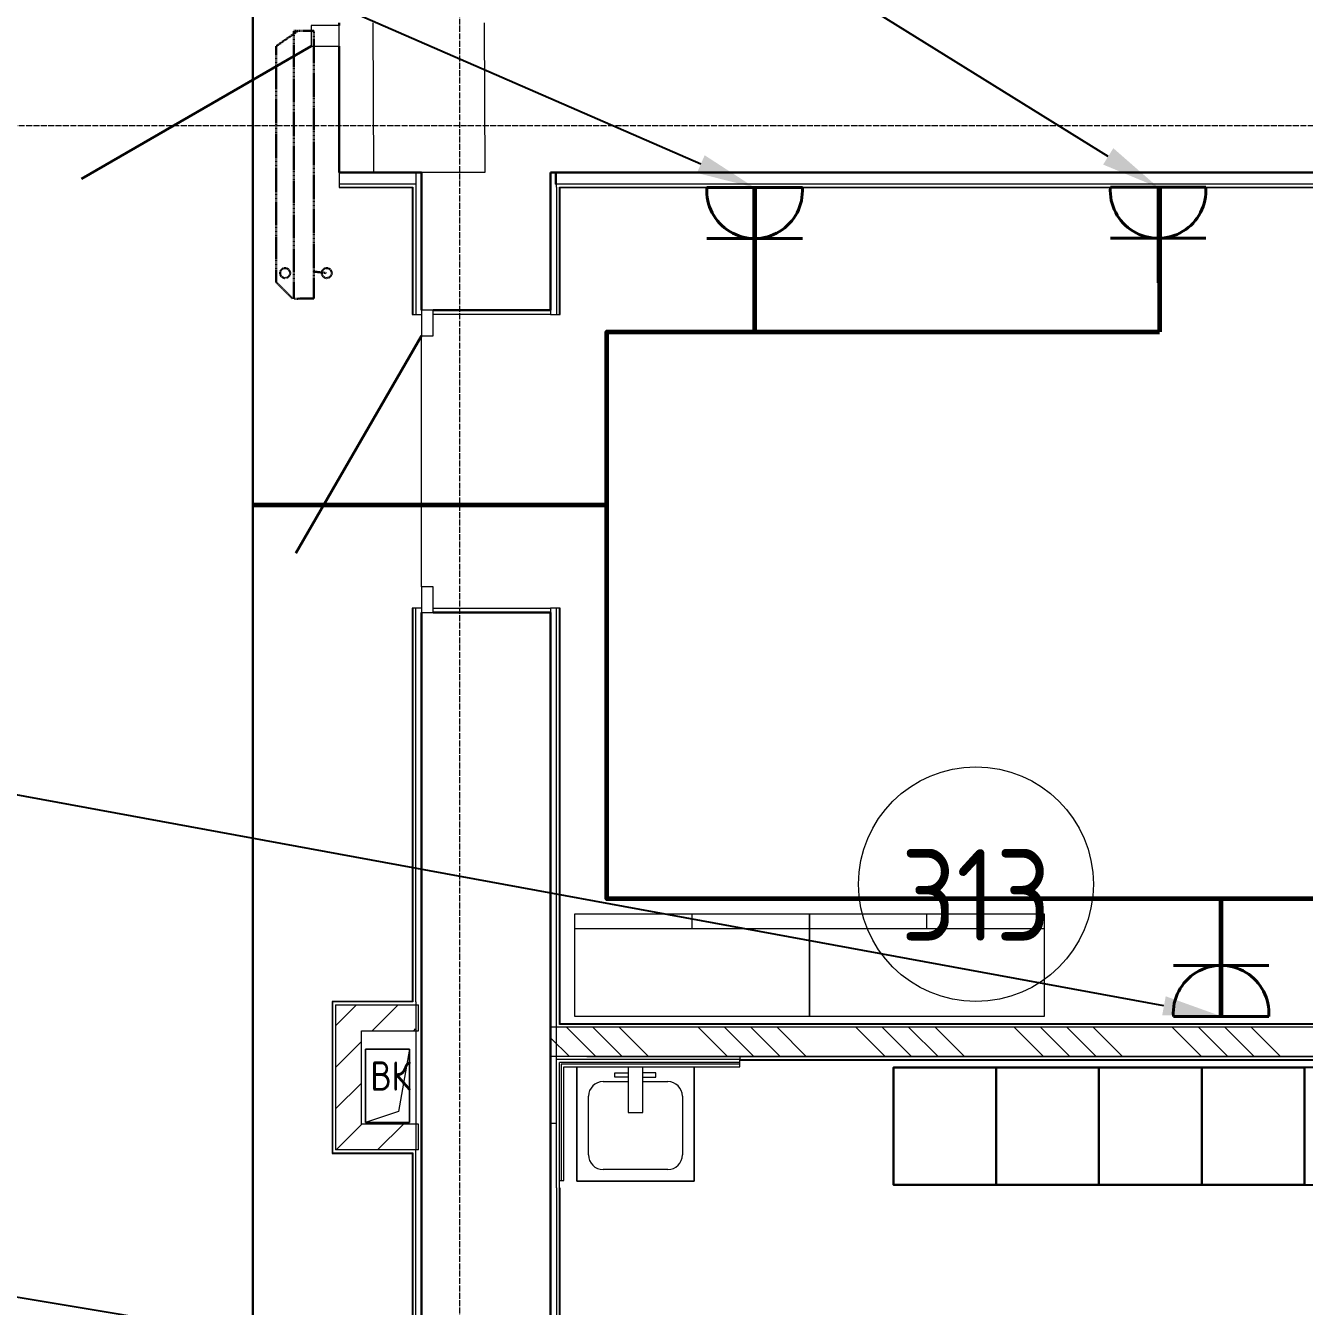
# Model space of a CAD drawing. Header units: millimetres. Extents: x -32 to 417638015, y -35 to 175284279.
# Drawn here: x 1084208 to 1088566, y 67989 to 72354 of the extents above; entities that cross this region are included whole.
import ezdxf
from ezdxf import colors
from ezdxf.entities.mleader import LeaderData, LeaderLine
from ezdxf.math import Vec2, Vec3

# ---------------------------------------------------------------- set-up
doc = ezdxf.new("R2010")
doc.units = ezdxf.units.MM
doc.linetypes.add('ADSK_Линия сетки', pattern=[25, 20, -2.5, 0, -2.5])
doc.linetypes.add('ADSK_Штриховая_ш3 п1_5', pattern=[4.5, 3, -1.5])
for name, color, linetype, lineweight in [('_ЭМ_гофра', 5, 'Continuous', 60), ('_ЭМ_ТХобщее_слой', 7, 'Continuous', 30), ('Аннотация', 7, 'Continuous', 18), ('Двери', 7, 'Continuous', 9), ('Обобщенные модели', 7, 'Continuous', 18), ('Оси', 253, 'Continuous', 9), ('Перекрытие', 7, 'Continuous', 18), ('Сантехника', 7, 'Continuous', 18), ('Стены внутренние', 7, 'Continuous', 18), ('Стены несущие', 7, 'Continuous', 30), ('Стены отделка', 7, 'Continuous', 30), ('Стены штриховка', 7, 'Continuous', 9), ('ТХ', 5, 'Continuous', 0), ('ШТРИХОВКА', 252, 'Continuous', 15), ('ЭМ', 5, 'Continuous', 40), ('ЭМ_Лоток 1_2', 162, 'Continuous', 30)]:
    doc.layers.add(name, color=color, linetype=linetype, lineweight=lineweight)
doc.layers.add('_ЭМ_Надписи', color=7, linetype='Continuous')
doc.layers.add('ЭОМ_Лотки рабочие', color=5, linetype='Continuous')
doc.layers.add('Линии', color=7, linetype='Continuous', lineweight=9, true_color=0x00a600)
doc.styles.add('GOST Common', font='GOST_Common.ttf', dxfattribs={"width": 0.9, "height": 350})
doc.styles.add('GOST Common_4', font='GOST_Common.ttf', dxfattribs={"width": 0.9, "height": 200})
doc.styles.add('ЭОМ', font='isocpeur.ttf', dxfattribs={"width": 0.85, "height": 250})
doc.linetypes.add('Cable in the tray', pattern='A,5,[130,ltypeshp.shx,S=1,R=0,X=0,Y=0],1.5,[130,ltypeshp.shx,S=1.5,R=90,X=0,Y=-1],1,[130,ltypeshp.shx,S=1,R=0,X=0.5,Y=0],5', length=12.5)
pattern_1 = [(45, (507.34, 158.9), (-70.71068, 70.71068), [])]

# ---------------------------------------------------------------- blocks, each defined once
blk = doc.blocks.new('ТХ 3 этаж')
at = {"color": 8}
for points in [[(58196, 17075.3), (57846, 17075.3), (57846, 16675.3), (58196, 16675.3), (58196, 17075.3)], [(58546, 17075.3), (58196, 17075.3), (58196, 16675.3), (58546, 16675.3), (58546, 17075.3)], [(58896, 17075.3), (58546, 17075.3), (58546, 16675.3), (58896, 16675.3), (58896, 17075.3)], [(59246, 17075.3), (58896, 17075.3), (58896, 16675.3), (59246, 16675.3), (59246, 17075.3)], [(59596, 17075.3), (59246, 17075.3), (59246, 16675.3), (59596, 16675.3), (59596, 17075.3)]]:
    blk.add_lwpolyline(points, dxfattribs=at)
at = {"layer": 'ТХ', "color": 8}
for p, q in [((57159.3, 17549.3), (57159.3, 17599.3)), ((57959.3, 17549.3), (57959.3, 17599.3)), ((56759.3, 17549.3), (57559.3, 17549.3)), ((57559.3, 17549.3), (58359.3, 17549.3))]:
    blk.add_line(p, q, dxfattribs=at)
for points in [[(57559.3, 17249.3), (56759.3, 17249.3), (56759.3, 17599.3), (57559.3, 17599.3)], [(58359.3, 17249.3), (57559.3, 17249.3), (57559.3, 17599.3), (58359.3, 17599.3)]]:
    blk.add_lwpolyline(points, close=True, dxfattribs=at)
blk = doc.blocks.new('План 3 этажа')
at = {"layer": 'Стены внутренние', "lineweight": 9}
h = blk.add_hatch(dxfattribs=at)
h.set_pattern_fill('FP_4', color=8, style=0, pattern_type=2)
h.set_pattern_definition(pattern_1)
h.paths.add_polyline_path([(49021.407, 16913.052), (49021.407, 17407.052), (48933.407, 17407.052), (48933.407, 16913.052), (48936.326, 16913.052)])
h = blk.add_hatch(dxfattribs=at)
h.set_pattern_fill('FP_4', color=8, style=0, pattern_type=2)
h.set_pattern_definition(pattern_1)
h.paths.add_polyline_path([(49204.437, 17319.052), (49206.439, 17319.052), (49206.259, 17407.052), (49021.407, 17407.052), (49021.407, 17319.052), (49196.439, 17319.052)])
h = blk.add_hatch(dxfattribs=at)
h.set_pattern_fill('FP_4', color=8, style=0, pattern_type=2)
h.set_pattern_definition(pattern_1)
h.paths.add_polyline_path([(49206.439, 16913.052), (49206.005, 17001.052), (49021.407, 17001.052), (49021.407, 16913.052), (49198.857, 16913.052)])
at = {"layer": 'Стены штриховка'}
h = blk.add_hatch(dxfattribs=at)
h.set_pattern_fill('ANSI34', color=8, scale=20, angle=90)
h.set_pattern_definition([(135, (58098.43, -6691.66), (-269.4077, -269.4077), []), (135, (58098.43, -6601.86), (-269.4077, -269.4077), []), (135, (58098.43, -6512.06), (-269.4077, -269.4077), []), (135, (58098.43, -6422.25), (-269.4077, -269.4077), [])])
h.paths.add_polyline_path([(55534.338, 17329.497), (49666.439, 17330.838), (49666.439, 17230.838), (55534.338, 17229.497)])
at = {"layer": 'Двери', "color": 8}
for p, q in [((48945.843, 20744.474), (48850.843, 20744.474)), ((48850.843, 20744.474), (48850.843, 20674.474)), ((48945.843, 20674.474), (48945.843, 20744.474)), ((48850.843, 20674.474), (48945.843, 20674.474)), ((49266.439, 19774.474), (49226.439, 19774.474)), ((49226.439, 19774.474), (49226.439, 19687.474)), ((49266.439, 19687.474), (49266.439, 19774.474)), ((49226.439, 19687.474), (49266.439, 19687.474)), ((49266.439, 18831.474), (49226.439, 18831.474)), ((49226.439, 18831.474), (49226.439, 18744.474)), ((49266.439, 18744.474), (49266.439, 18831.474)), ((49226.439, 18744.474), (49266.439, 18744.474))]:
    blk.add_line(p, q, dxfattribs=at)
at = {"layer": 'Двери', "color": 8, "lineweight": 30}
for p, q in [((48850.843, 20674.474), (48067.09, 20221.974)), ((49226.439, 19687.474), (48798.439, 18946.157))]:
    blk.add_line(p, q, dxfattribs=at)
at = {"layer": 'Линии', "color": 8, "linetype": 'ADSK_Штриховая_ш3 п1_5', "lineweight": 30}
for p, q in [((48805.5, 20726.519), (48731.005, 20674.357)), ((48791.005, 19813.696), (48791.005, 20726.988)), ((48791.005, 20726.988), (48859.066, 20726.988)), ((48859.066, 20726.988), (48859.066, 19814.629)), ((48731.005, 20674.357), (48731.005, 19870.166)), ((48858.564, 19906.334), (48903.269, 19901.186)), ((48731.005, 19870.166), (48787.523, 19813.649)), ((48859.066, 19814.629), (48791.005, 19813.696))]:
    blk.add_line(p, q, dxfattribs=at)
for centre in [(48761.361, 19901.186), (48903.269, 19901.186)]:
    blk.add_circle(centre, 17, dxfattribs=at)
at = {"layer": 'Линии', "color": 8}
blk.add_circle((51115.971, 17818.507), 400, dxfattribs=at)
at = {"layer": 'Обобщенные модели', "color": 8}
for p, q in [((49035.411, 17005.823), (49035.411, 17255.823)), ((49035.411, 17255.823), (49185.411, 17255.823)), ((49185.411, 17255.823), (49035.411, 17255.823)), ((49035.411, 17255.823), (49035.411, 17005.823)), ((49185.411, 17255.823), (49147.911, 17043.323)), ((49185.411, 17255.823), (49185.411, 17005.823)), ((49185.411, 17005.823), (49185.411, 17255.823)), ((49147.911, 17043.323), (49035.411, 17005.823)), ((49185.411, 17005.823), (49035.411, 17005.823)), ((49035.411, 17005.823), (49185.411, 17005.823))]:
    blk.add_line(p, q, dxfattribs=at)
for start, end in [(0, 180), (120, 180), (180, 0), (240, 345), (15, 90)]:
    blk.add_arc((49110.411, 17130.823), 2.5, start, end, dxfattribs=at)
at = {"layer": 'Оси', "color": 8, "linetype": 'ADSK_Линия сетки'}
for p, q in [((49356.908, -3523.688), (49356.908, 43515.246)), ((-10051.774, 20403.902), (56512.196, 20403.902))]:
    blk.add_line(p, q, dxfattribs=at)
at = {"layer": 'Перекрытие', "color": 8}
for p, q in [((49666.439, 19759.474), (49266.439, 19759.474)), ((49226.439, 18831.474), (49226.439, 19687.474)), ((49266.439, 18759.474), (49666.439, 18759.474))]:
    blk.add_line(p, q, dxfattribs=at)
at = {"layer": 'Сантехника', "color": 8}
for p, q in [((49755.432, 17195.838), (49755.432, 16805.838)), ((49755.432, 16805.838), (49755.432, 17195.838)), ((49885.432, 17175.838), (49930.432, 17175.838)), ((49885.432, 17160.838), (49885.432, 17175.838)), ((49930.432, 17160.838), (49885.432, 17160.838)), ((49930.432, 17195.838), (49930.432, 17040.825)), ((49980.432, 17040.825), (49980.432, 17195.838)), ((50025.432, 17175.838), (49980.432, 17175.838)), ((49980.432, 17160.838), (50025.432, 17160.838)), ((50025.432, 17160.838), (50025.432, 17175.838)), ((50155.432, 16805.838), (50155.432, 17195.838)), ((50155.432, 17195.838), (50155.432, 16805.838)), ((49845.432, 17145.839), (49930.432, 17145.839)), ((49980.432, 17145.839), (50065.431, 17145.839)), ((49795.432, 16895.838), (49795.432, 17095.839)), ((50115.431, 17095.839), (50115.431, 16895.838)), ((49930.432, 17040.825), (49980.432, 17040.825)), ((49755.432, 16805.838), (50155.432, 16805.838)), ((50155.432, 16805.838), (49755.432, 16805.838)), ((50065.431, 16845.838), (49845.432, 16845.838))]:
    blk.add_line(p, q, dxfattribs=at)
for centre, start, end in [((49845.432, 17095.839), 90, 180), ((50065.431, 17095.839), 0, 90), ((49845.432, 16895.838), 180, 270), ((50065.431, 16895.838), 270, 0)]:
    blk.add_arc(centre, 50, start, end, dxfattribs=at)
at = {"layer": 'Стены несущие', "color": 8}
for p, q in [((48945.843, 20754.474), (48945.843, 20744.474)), ((48945.843, 20674.474), (48945.843, 20244.474)), ((48945.843, 20244.474), (49226.439, 20244.474)), ((49226.439, 20244.474), (49226.439, 19774.474)), ((49666.439, 20244.474), (55510.358, 20244.474)), ((49666.439, 20244.474), (49666.439, 19774.474)), ((49226.439, 19774.474), (49226.439, 19993.902)), ((49266.439, 19774.474), (49666.439, 19774.474)), ((49226.439, 18744.474), (49226.439, 12820.838)), ((49666.439, 18744.474), (49266.439, 18744.474)), ((49666.439, 12440.838), (49666.439, 18744.474))]:
    blk.add_line(p, q, dxfattribs=at)
at = {"layer": 'Стены отделка', "color": 8, "lineweight": 9}
for p, q in [((48945.843, 20244.474), (48945.843, 20192.474)), ((49206.439, 20244.474), (49206.439, 20204.474)), ((49226.439, 19993.902), (49226.439, 20244.474)), ((49226.439, 20244.474), (49226.439, 20244.474)), ((49686.439, 20243.902), (49666.439, 20243.902)), ((49682.343, 20244.474), (49682.343, 20204.474)), ((49686.439, 20194.474), (49686.439, 20243.902)), ((48945.843, 20192.474), (49194.439, 20192.474)), ((49194.439, 20192.474), (49194.439, 19759.474)), ((49206.439, 20204.474), (49196.439, 20204.474)), ((54600.195, 20204.474), (49682.343, 20204.474)), ((49698.439, 20192.474), (54588.195, 20192.474)), ((49698.439, 19759.474), (49698.439, 20192.474)), ((49666.439, 19774.474), (49666.439, 19759.474)), ((49194.439, 19759.474), (49226.439, 19759.474)), ((49666.439, 19759.474), (49698.439, 19759.474)), ((49226.439, 18759.474), (49194.439, 18759.474)), ((49194.439, 18759.474), (49194.439, 17419.052)), ((49226.439, 12856.202), (49226.439, 18744.474)), ((49666.439, 18759.474), (49666.439, 18744.474)), ((49698.439, 18759.474), (49666.439, 18759.474)), ((49698.439, 17342.838), (49698.439, 18759.474)), ((48921.407, 17417.052), (48921.407, 16903.052)), ((49194.439, 17419.052), (48923.407, 17419.052)), ((49206.439, 17417.052), (49206.439, 16913.052)), ((48933.407, 17407.052), (48933.407, 16913.052)), ((48933.407, 17407.052), (49216.439, 17407.052)), ((49216.439, 17319.052), (49216.439, 17407.052)), ((49686.439, 16783.338), (49686.439, 17355.838)), ((55481.648, 17342.838), (49698.439, 17342.838)), ((55533.923, 17330.838), (49790.19, 17330.838)), ((49021.407, 17001.052), (49021.407, 17319.052)), ((49021.407, 17319.052), (49216.439, 17319.052)), ((50311.439, 17220.838), (49686.439, 17220.838)), ((49790.19, 17230.838), (55534.732, 17230.838)), ((50311.439, 17230.838), (50311.439, 17220.838)), ((50311.439, 17195.838), (50311.439, 17218.838)), ((50311.439, 17218.838), (55273.75, 17218.838)), ((49711.439, 16808.338), (49711.439, 17195.838)), ((49711.439, 17195.838), (50311.439, 17195.838)), ((49216.439, 17001.052), (49021.407, 17001.052)), ((49216.439, 16913.052), (49216.439, 17001.052)), ((49666.439, 17003.902), (49686.439, 17003.902)), ((48923.407, 16901.052), (49194.439, 16901.052)), ((49216.439, 16913.052), (48933.407, 16913.052)), ((49194.439, 16901.052), (49194.439, 12862.838)), ((49698.439, 16808.338), (49711.439, 16808.338)), ((49698.439, 11220.838), (49698.439, 16783.338))]:
    blk.add_line(p, q, dxfattribs=at)
at = {"layer": 'Стены штриховка', "color": 8}
for p, q in [((49060.223, 20754.474), (49062.328, 20244.474)), ((49440.226, 20754.459), (49442.332, 20244.474)), ((49442.332, 20244.474), (49226.439, 20244.474)), ((49196.439, 20204.474), (48945.843, 20204.474)), ((48945.843, 20194.474), (49196.439, 20194.474)), ((49196.439, 20194.474), (49196.439, 19759.474)), ((49206.439, 20204.474), (49206.439, 19759.474)), ((49686.439, 20194.474), (49686.439, 19759.474)), ((49696.439, 20194.474), (54590.195, 20194.474)), ((49696.439, 19759.474), (49696.439, 20194.474)), ((49196.439, 18759.474), (49196.439, 17417.052)), ((49206.439, 17417.052), (49206.439, 18759.474)), ((49686.439, 17355.838), (49686.439, 18759.474)), ((49696.426, 17340.838), (49696.439, 18759.474)), ((48923.407, 17419.052), (48921.407, 17419.052)), ((48921.407, 17419.052), (48921.407, 17417.052)), ((49196.439, 17417.052), (48921.407, 17417.052)), ((48923.407, 17419.052), (48923.407, 16901.052)), ((55494.933, 17330.838), (49666.439, 17330.838)), ((55483.655, 17340.789), (49696.426, 17340.838)), ((55494.933, 17230.838), (49666.439, 17230.838)), ((49696.439, 11220.838), (49696.439, 17210.838)), ((50311.439, 17210.838), (49696.439, 17210.838)), ((49702.439, 17204.838), (49702.439, 16808.338)), ((50311.439, 17204.838), (49702.439, 17204.838)), ((50311.439, 17220.838), (50311.439, 17218.838)), ((50311.439, 17220.838), (55275.75, 17220.838)), ((48921.407, 16903.052), (49196.439, 16903.052)), ((48921.407, 16903.052), (48921.407, 16901.052)), ((48921.407, 16901.052), (48923.407, 16901.052)), ((49196.439, 16903.052), (49196.439, 12860.838)), ((49206.439, 12862.838), (49206.439, 16913.052)), ((49696.439, 16808.338), (49698.439, 16808.338)), ((49686.439, 16783.338), (49686.439, 11240.838))]:
    blk.add_line(p, q, dxfattribs=at)
at = {"layer": 'ЭОМ_Лотки рабочие'}
blk.add_blockref('ТХ 3 этаж', (-7010.895, 118.542), dxfattribs=at)
at = {"layer": 'Аннотация', "color": 8, "lineweight": 9, "line_spacing_factor": 1.022766}
for s, insert, char_height, width, attachment_point, style in [('313', (51115.971, 17781.558), 312.5, 520.21112, 5, 'GOST Common'), ('\\pxt3.6,7.2,10.8,14.4,18,21.6,25.2,28.8,32.4,36,39.6,43.2,46.8,50.4,54,57.6,61.2,64.8,68.4,72,75.6,79.2,82.8,86.4,90,93.6,97.2,100.8,104.4,108,111.6,115.2;{ВК}', (49052.244, 17214.908), 100, 156.348, 1, 'GOST Common_4')]:
    blk.add_mtext(s, dxfattribs=dict(at, insert=insert, char_height=char_height, width=width, attachment_point=attachment_point, style=style))
blk = doc.blocks.new('_ЭМ_ТХ2_3 этаж_нов')
at = {"color": 8}
for points in [[(57178.2, 17039.9), (56828.2, 17039.9), (56828.2, 16639.9), (57178.2, 16639.9), (57178.2, 17039.9)], [(57528.2, 17039.9), (57178.2, 17039.9), (57178.2, 16639.9), (57528.2, 16639.9), (57528.2, 17039.9)], [(57878.2, 17039.9), (57528.2, 17039.9), (57528.2, 16639.9), (57878.2, 16639.9), (57878.2, 17039.9)], [(58228.2, 17039.9), (57878.2, 17039.9), (57878.2, 16639.9), (58228.2, 16639.9), (58228.2, 17039.9)]]:
    blk.add_lwpolyline(points, dxfattribs=at)
at = {"layer": 'ТХ', "color": 8}
for p, q in [((56141.5, 17513.9), (56141.5, 17563.9)), ((56941.5, 17513.9), (56941.5, 17563.9)), ((55741.5, 17513.9), (56541.5, 17513.9)), ((56541.5, 17513.9), (57341.5, 17513.9))]:
    blk.add_line(p, q, dxfattribs=at)
for points in [[(56541.5, 17213.9), (55741.5, 17213.9), (55741.5, 17563.9), (56541.5, 17563.9)], [(57341.5, 17213.9), (56541.5, 17213.9), (56541.5, 17563.9), (57341.5, 17563.9)]]:
    blk.add_lwpolyline(points, close=True, dxfattribs=at)
blk = doc.blocks.new('1м розетка IP20')
at = {"layer": 'ЭМ', "color": 5}
for p, q in [((-10.5, 162.7), (-10.5, -162.7)), ((163.1, 162.7), (163.1, -162.7)), ((-10.5, 0), (315.5, 0))]:
    blk.add_line(p, q, dxfattribs=at)
blk.add_arc((0, 0), 163.1, 266.3196, 93.6804, dxfattribs=at)

msp = doc.modelspace()

# ---------------------------------------------------------------- linework, layer by layer
at = {"layer": '_ЭМ_гофра', "linetype": 'ByBlock'}
for points in [[(1086692.4, 71801.8), (1086692.4, 71310.7)], [(1088072.5, 71801.8), (1088072.5, 71310.7)], [(1090162.8, 69378.3), (1086189.3, 69378.3), (1086189.3, 71310.7), (1088072.5, 71310.7)], [(1086189.3, 70719), (1084982.2, 70719)], [(1088282.2, 68977.2), (1088282.2, 69378.3)]]:
    msp.add_lwpolyline(points, dxfattribs=at)
at = {"layer": 'ЭМ_Лоток 1_2', "linetype": 'Cable in the tray', "ltscale": 50}
msp.add_lwpolyline([(1084982.2, 61974.4), (1084982.2, 85153.7)], dxfattribs=at)

# ---------------------------------------------------------------- block references
at = {"layer": '_ЭМ_ТХобщее_слой', "lineweight": 50}
msp.add_blockref('_ЭМ_ТХ2_3 этаж_нов', (1030337.8, 51763.2), dxfattribs=at)
at = {"layer": 'ШТРИХОВКА'}
msp.add_blockref('План 3 этажа', (1036330.9, 51609.3), dxfattribs=at)
at = {"layer": 'ЭМ'}
for p, rotation in [((1088067.5, 71792.2), 270), ((1086692.4, 71791.3), 270), ((1088282.2, 68987.6), 90)]:
    msp.add_blockref('1м розетка IP20', p, dxfattribs=dict(at, rotation=rotation))

# ---------------------------------------------------------------- leaders
at = {"layer": '_ЭМ_Надписи', "color": 7, "ltscale": 5}
ml = msp.add_multileader_mtext('Standard', dxfattribs=at)
ml.set_content('{\\fGOST Common|b0|i0|c204|p34;\\W0.9;\\C256;3ЩРС-2\\fISOCPEUR|b0|i0|c204|p34;\\W0.85; Гр.4 Телевизор\\P\\fGOST Common|b0|i0|c0|p34;\\W0.9;h=\\fGOST Common|b0|i0|c204|p34;1\\fGOST Common|b0|i0|c0|p34;.\\fGOST Common|b0|i0|c204|p34;8м}', color=1, style='ЭОМ')
ml.set_leader_properties()
ml.build(insert=Vec2(0, 0))
ml.multileader.update_dxf_attribs({"text_left_attachment_type": 6, "text_right_attachment_type": 6, "dogleg_length": 0, "arrow_head_size": 200})
ctx = ml.context
ctx.base_point, ctx.char_height, ctx.arrow_head_size, ctx.landing_gap_size, ctx.plane_origin = Vec3(1079274.6, 76223.2), 250, 200, 0, Vec3(1061514.9, 87729.4)
ctx.left_attachment, ctx.right_attachment = 6, 6
notes = []
notes.append((ctx, [(1, (1, 1, 0), (1080947.1, 76223.2), (-1, 0), 0, [(0, [(1088067.5, 71802.6)], 0, [])])]))
ctx.mtext.insert, ctx.mtext.width, ctx.mtext.defined_height, ctx.mtext.flow_direction = Vec3(1079274.6, 76523.2), 2323.801, 887.5, 5
ml = msp.add_multileader_mtext('Standard', dxfattribs=at)
ml.set_content('{\\fGOST Common|b0|i0|c204|p34;\\W0.9;\\C256;3ЩРС-2\\fISOCPEUR|b0|i0|c204|p34;\\W0.85; Гр.4 Резерв\\P\\fGOST Common|b0|i0|c0|p34;\\W0.9;h=\\fGOST Common|b0|i0|c204|p34;1\\fGOST Common|b0|i0|c0|p34;.\\fGOST Common|b0|i0|c204|p34;8м}', color=1, style='ЭОМ')
ml.set_leader_properties()
ml.build(insert=Vec2(0, 0))
ml.multileader.update_dxf_attribs({"text_left_attachment_type": 6, "text_right_attachment_type": 6, "dogleg_length": 0, "arrow_head_size": 200})
ctx = ml.context
ctx.base_point, ctx.char_height, ctx.arrow_head_size, ctx.landing_gap_size, ctx.plane_origin = Vec3(1079270, 74312), 250, 200, 0, Vec3(1060139.7, 87728.6)
ctx.left_attachment, ctx.right_attachment = 6, 6
notes.append((ctx, [(1, (1, 1, 0), (1080942.5, 74312), (-1, 0), 0, [(0, [(1086692.4, 71801.8)], 0, [])])]))
ctx.mtext.insert, ctx.mtext.width, ctx.mtext.defined_height, ctx.mtext.flow_direction = Vec3(1079270, 74612), 2273.288, 545.6, 5
ml = msp.add_multileader_mtext('Standard', dxfattribs=at)
ml.set_content('{\\fGOST Common|b0|i0|c204|p34;\\W0.9;\\C256;3ЩРС-2\\fISOCPEUR|b0|i0|c204|p34;\\W0.85; Гр.4 Резерв\\P\\fGOST Common|b0|i0|c0|p34;\\W0.9;h=\\fGOST Common|b0|i0|c204|p34;1\\fGOST Common|b0|i0|c0|p34;.\\fGOST Common|b0|i0|c204|p34;8м}', color=1, style='ЭОМ')
ml.set_leader_properties()
ml.build(insert=Vec2(0, 0))
ml.multileader.update_dxf_attribs({"text_left_attachment_type": 6, "text_right_attachment_type": 6, "dogleg_length": 0, "arrow_head_size": 200})
ctx = ml.context
ctx.base_point, ctx.char_height, ctx.arrow_head_size, ctx.landing_gap_size, ctx.plane_origin = Vec3(1079600.9, 70265.5), 250, 200, 0, Vec3(1061731.6, 84904)
ctx.left_attachment, ctx.right_attachment = 6, 6
notes.append((ctx, [(1, (1, 1, 0), (1081273.4, 70265.5), (-1, 0), 0, [(0, [(1088284.2, 68977.2)], 0, [])])]))
ctx.mtext.insert, ctx.mtext.width, ctx.mtext.defined_height, ctx.mtext.flow_direction = Vec3(1079600.9, 70565.5), 2273.288, 545.6, 5
ml = msp.add_multileader_mtext('Standard', dxfattribs=at)
ml.set_content('{\\fGOST Common|b0|i0|c204|p34;\\W0.9;\\C256;3ЩРС-2\\fISOCPEUR|b0|i0|c204|p34;\\W0.85; Гр.5 Резерв\\P\\fGOST Common|b0|i0|c0|p34;\\W0.9;h=\\fGOST Common|b0|i0|c204|p34;1\\fGOST Common|b0|i0|c0|p34;.\\fGOST Common|b0|i0|c204|p34;8м}', color=1, style='ЭОМ')
ml.set_leader_properties()
ml.build(insert=Vec2(0, 0))
ml.multileader.update_dxf_attribs({"text_left_attachment_type": 6, "text_right_attachment_type": 6, "dogleg_length": 0, "arrow_head_size": 200})
ctx = ml.context
ctx.base_point, ctx.char_height, ctx.arrow_head_size, ctx.landing_gap_size, ctx.plane_origin = Vec3(1079605.9, 68504.2), 250, 200, 0, Vec3(1059476.8, 83639.6)
ctx.left_attachment, ctx.right_attachment = 6, 6
notes.append((ctx, [(1, (1, 1, 0), (1081257.2, 68504.2), (-1, 0), 0, [(0, [(1086029.4, 67712.7)], 0, [])])]))
ctx.mtext.insert, ctx.mtext.width, ctx.mtext.defined_height, ctx.mtext.flow_direction = Vec3(1079605.9, 68804.2), 2273.288, 545.6, 5
for ctx, leaders in notes:
    for number, flags, end, landing, length, lines in leaders:
        leader = LeaderData()
        leader.index, (leader.has_last_leader_line, leader.has_dogleg_vector, leader.attachment_direction) = number, flags
        leader.last_leader_point, leader.dogleg_vector, leader.dogleg_length = Vec3(end), Vec3(landing), length
        for number, points, colour, breaks in lines:
            line = LeaderLine()
            line.index, line.vertices, line.color, line.breaks = number, Vec3.list(points), colors.encode_raw_color(colour), breaks
            leader.lines.append(line)
        ctx.leaders.append(leader)

doc.saveas('drawing.dxf')
